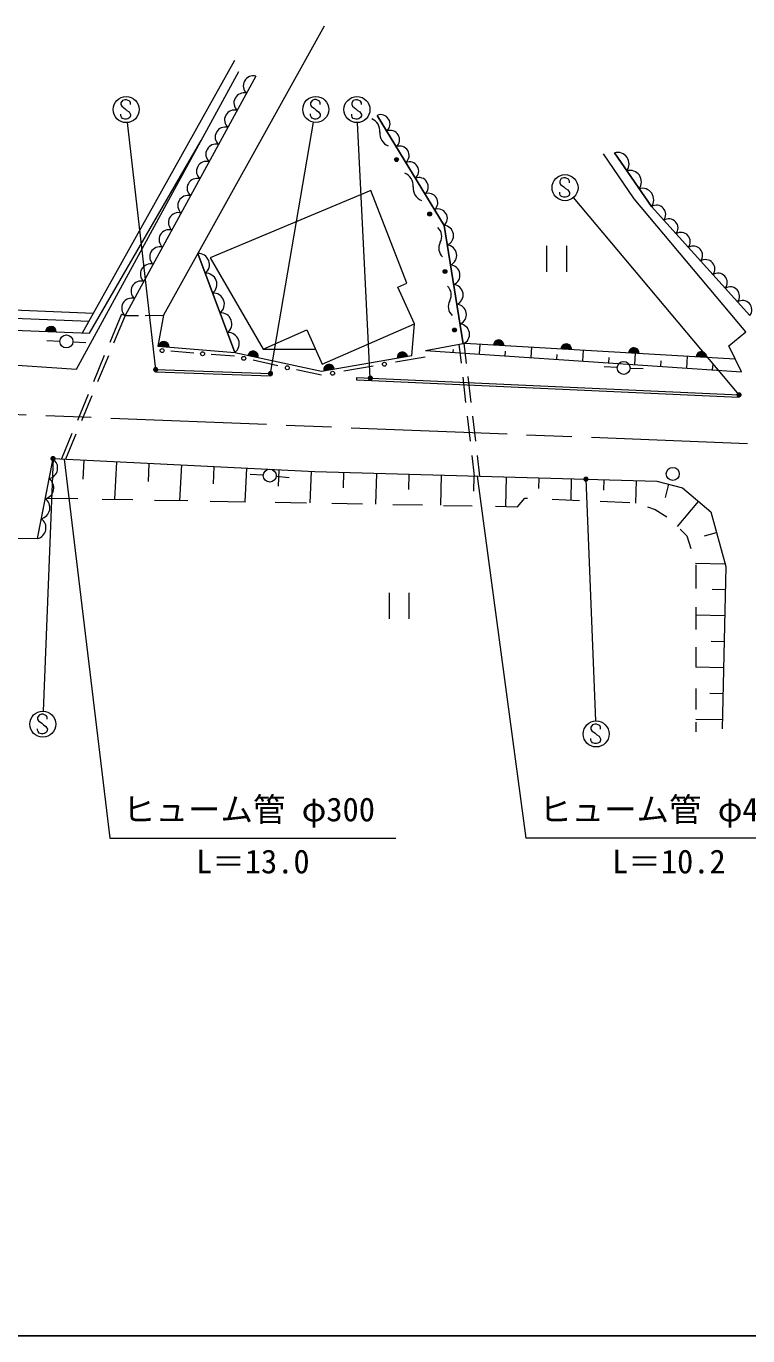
# Model space of a CAD drawing. Units: millimetres, scale not verified. Extents: x 40000 to 680000, y 20000 to 380000.
# Drawn here: x 382616 to 438119, y 205000 to 305649 of the extents above; entities that cross this region are included whole.
import ezdxf
from ezdxf.enums import TextEntityAlignment as Align

# ---------------------------------------------------------------- set-up
doc = ezdxf.new("R2010")
doc.units = ezdxf.units.MM
doc.header["$LTSCALE"] = 1000
doc.linetypes.add('CHAIN', pattern=[18.5, 12, -1.5, 3.5, -1.5])
for name, color, linetype, lineweight in [('M-TTL', 7, 'Continuous', 13), ('M-TTL-BAND', 7, 'Continuous', 25), ('M-TTL-FRAM', 7, 'Continuous', 13), ('M-TTL-LINE', 7, 'Continuous', 50)]:
    doc.layers.add(name, color=color, linetype=linetype, lineweight=lineweight)
doc.styles.add('ＭＳ ゴシック', font='')
doc.styles.get('ＭＳ ゴシック').set_extended_font_data('MS Gothic')

# ---------------------------------------------------------------- blocks, each defined once
blk = doc.blocks.new('filled_dot')
at = {"color": 0, "linetype": 'Continuous', "lineweight": -2, "const_width": 1.25}
blk.add_lwpolyline([(-0.625, 0, 1), (0.625, 0, 1)], format="xyb", close=True, dxfattribs=at)

msp = doc.modelspace()

# ---------------------------------------------------------------- linework, layer by layer
at = {"layer": 'M-TTL'}
for p, q in [((405527, 305649), (393167, 283432)), ((386948, 282084), (398659, 303048)), ((386482, 279300), (398969, 302177)), ((400288, 301805), (390225, 283407)), ((400288, 301805), (390225, 283407)), ((409616, 298798), (414760, 290343)), ((414760, 290343), (409616, 298798)), ((387479, 282063), (396067, 296861)), ((427864, 295917), (430701, 291779)), ((430701, 291779), (427864, 295917)), ((429384, 292389), (427013, 295841)), ((409131, 293034), (396762, 287857)), ((411882, 285907), (409131, 293034)), ((437968, 282155), (429384, 292389)), ((438270, 283410), (430701, 291779)), ((414760, 290343), (416238, 281241)), ((416238, 281241), (414760, 290343)), ((395808, 288181), (398677, 280579)), ((398677, 280579), (395808, 288181)), ((396762, 287857), (400834, 280817)), ((422673, 286777), (422673, 288777)), ((424173, 288777), (424173, 286777)), ((318121, 286447), (387787, 283586)), ((411210, 285604), (411882, 285907)), ((318240, 285731), (387454, 282990)), ((412493, 282767), (411210, 285604)), ((318824, 284740), (387479, 282063)), ((389947, 283519), (389040, 281331)), ((390225, 283407), (389344, 281281)), ((389947, 283519), (390225, 283407)), ((390225, 283407), (391257, 283416)), ((391771, 283420), (393167, 283432)), ((393167, 283432), (392751, 281048)), ((400834, 280817), (404192, 282312)), ((404192, 282312), (405383, 279669)), ((405383, 279669), (412493, 282767)), ((412278, 280330), (412493, 282767)), ((436647, 281075), (437968, 282155)), ((360101, 281023), (386482, 279300)), ((385208, 281429), (384208, 281459)), ((386208, 281399), (387208, 281349)), ((392751, 281048), (398677, 280579)), ((400834, 280817), (404863, 280822)), ((413339, 280736), (416359, 281285)), ((415459, 280610), (415473, 280814)), ((415893, 281200), (416062, 279758)), ((416285, 281289), (416468, 279726)), ((416359, 281285), (437145, 280078)), ((417505, 281218), (417454, 280458)), ((421444, 280188), (421498, 280986)), ((437638, 279094), (436647, 281075)), ((388625, 280330), (387792, 278318)), ((388945, 280318), (388115, 278315)), ((395518, 280528), (393739, 280668)), ((398633, 280281), (396853, 280422)), ((398677, 280579), (405337, 279131)), ((401982, 279553), (400068, 279969)), ((405337, 279131), (412278, 280330)), ((413298, 280219), (411022, 279821)), ((413339, 280736), (437638, 279094)), ((419449, 280323), (419473, 280681)), ((423440, 280053), (423465, 280430)), ((425435, 279918), (425492, 280755)), ((427431, 279783), (427458, 280180)), ((429426, 279649), (429485, 280523)), ((431422, 279514), (431450, 279929)), ((433417, 279379), (433479, 280291)), ((392569, 279056), (392576, 279256)), ((401403, 278758), (392569, 279056)), ((392576, 279256), (401410, 278958)), ((401410, 278958), (401403, 278758)), ((405330, 278825), (403417, 279241)), ((409314, 279522), (407038, 279124)), ((428068, 279409), (427068, 279459)), ((429068, 279369), (430068, 279329)), ((435413, 279244), (435442, 279678)), ((408037, 278449), (408046, 278648)), ((437432, 277121), (408037, 278449)), ((408046, 278648), (437441, 277320)), ((416189, 278668), (416416, 276740)), ((416586, 278720), (416818, 276741)), ((387391, 277351), (386555, 275335)), ((387671, 277242), (386874, 275320)), ((437441, 277320), (437432, 277121)), ((416540, 275675), (416767, 273745)), ((416944, 275669), (417167, 273766)), ((386141, 274334), (385334, 272387)), ((386445, 274285), (385652, 272371)), ((383484, 266269), (384684, 272419)), ((383484, 266269), (384680, 272399)), ((384684, 272419), (404826, 271413)), ((386992, 270831), (387066, 272300)), ((389563, 272176), (389418, 269288)), ((392060, 272051), (391990, 270656)), ((394556, 271926), (394420, 269196)), ((397053, 271801), (396987, 270481)), ((416894, 272656), (417080, 271076)), ((417298, 272647), (417484, 271065)), ((399550, 271677), (399422, 269105)), ((400848, 271139), (399848, 271199)), ((401848, 271059), (402838, 270969)), ((402047, 271552), (401985, 270306)), ((404544, 271421), (404423, 269013)), ((404826, 271413), (431116, 270690)), ((407016, 270158), (407049, 271352)), ((409548, 271283), (409483, 268921)), ((412047, 271215), (412014, 270037)), ((414546, 271146), (414482, 268829)), ((417045, 271077), (417013, 269917)), ((419544, 271009), (419482, 268738)), ((422043, 270940), (422020, 270120)), ((424542, 270871), (424497, 269232)), ((427041, 270802), (427019, 269997)), ((429540, 270734), (429492, 268980)), ((431116, 270690), (433086, 270167)), ((431779, 269421), (432050, 270442)), ((433086, 270167), (435274, 268321)), ((384226, 269383), (386600, 269339)), ((388462, 269305), (390816, 269262)), ((392484, 269232), (395037, 269185)), ((396763, 269153), (399485, 269104)), ((401754, 269062), (404171, 269018)), ((406112, 268982), (408496, 268939)), ((410805, 268897), (413100, 268855)), ((414714, 268825), (416918, 268785)), ((418718, 268752), (420412, 268721)), ((420412, 268721), (420971, 269382)), ((420971, 269382), (421166, 269374)), ((423062, 269293), (425181, 269203)), ((426756, 269136), (429038, 269039)), ((432715, 267192), (434336, 269113)), ((430394, 268703), (430996, 268517)), ((430996, 268517), (431900, 267929)), ((435274, 268321), (436424, 264118)), ((432915, 266995), (433439, 266482)), ((434775, 266487), (435707, 266741)), ((379084, 266344), (383484, 266269)), ((433439, 266482), (433742, 265495)), ((434083, 264381), (436367, 264329)), ((434126, 264243), (434126, 262421)), ((436424, 264118), (436138, 251637)), ((410548, 260102), (410548, 262102)), ((412048, 262102), (412048, 260102)), ((436383, 262328), (435384, 262351)), ((434126, 261002), (434126, 259293)), ((436338, 260328), (434126, 260379)), ((434126, 257927), (434126, 256377)), ((436292, 258329), (435292, 258352)), ((436246, 256329), (434126, 256378)), ((434126, 254747), (434126, 253144)), ((436200, 254330), (435200, 254353)), ((436154, 252330), (434126, 252377)), ((434126, 252172), (434126, 251419))]:
    msp.add_line(p, q, dxfattribs=at)
for centre, radius in [((411099, 295399), 150), ((411099, 295399), 100), ((411099, 295399), 50), ((413646, 291213), 150), ((413646, 291213), 100), ((413646, 291213), 50), ((414830, 286794), 150), ((414830, 286794), 100), ((414830, 286794), 50), ((385708, 281418), 500), ((415560, 282297), 150), ((415560, 282297), 100), ((415560, 282297), 50), ((393071, 280721), 150), ((396186, 280475), 150), ((399351, 280125), 150), ((410168, 279671), 150), ((428570, 279385), 500), ((402699, 279397), 150), ((406184, 278974), 150), ((401345, 271109), 500), ((432351, 271240), 500)]:
    msp.add_circle(centre, radius, dxfattribs=at)
for centre, radius, start, end in [((400076, 301067), 767, 73.92367, 228.72037), ((399357, 299753), 767, 73.92367, 228.72037), ((398638, 298439), 767, 73.92367, 228.72037), ((408791, 297579), 1038, 355.14971, 67.48577), ((409884, 298134), 716, 310.67409, 111.96139), ((397919, 297125), 767, 73.92367, 228.72037), ((410859, 297404), 1038, 175.14971, 247.48577), ((410619, 296926), 716, 310.67409, 111.96139), ((397201, 295811), 767, 73.92367, 228.72037), ((411353, 295718), 716, 310.67409, 111.96139), ((428103, 295068), 883, 323.12161, 105.75637), ((396482, 294497), 767, 73.92367, 228.72037), ((412088, 294510), 716, 310.67409, 111.96139), ((395763, 293182), 767, 73.92367, 228.72037), ((411338, 293394), 1038, 355.14971, 67.48577), ((412823, 293302), 716, 310.67409, 111.96139), ((429049, 293688), 883, 323.12161, 105.75637), ((413406, 293218), 1038, 175.14971, 247.48577), ((429995, 292309), 883, 323.12161, 105.75637), ((395044, 291868), 767, 73.92367, 228.72037), ((413558, 292094), 716, 310.67409, 111.96139), ((431089, 291179), 714, 321.34396, 122.90388), ((394325, 290554), 767, 73.92367, 228.72037), ((414293, 290886), 716, 310.67409, 111.96139), ((393607, 289240), 767, 73.92367, 228.72037), ((413672, 289490), 911, 330.51837, 47.92498), ((414694, 289554), 792, 293.25199, 85.19136), ((432035, 290133), 714, 321.34396, 122.90388), ((415258, 288594), 911, 150.51837, 227.92498), ((432981, 289087), 714, 321.34396, 122.90388), ((392888, 287926), 767, 73.92367, 228.72037), ((395861, 287332), 850, 307.78746, 93.56098), ((414940, 288037), 792, 293.25199, 85.19136), ((433928, 288041), 714, 321.34396, 122.90388), ((392169, 286612), 767, 73.92367, 228.72037), ((415186, 286520), 792, 293.25199, 85.19136), ((434874, 286995), 714, 321.34396, 122.90388), ((391450, 285298), 767, 73.92367, 228.72037), ((396435, 285812), 850, 307.78746, 93.56098), ((435820, 285949), 714, 321.34396, 122.90388), ((397009, 284291), 850, 307.78746, 93.56098), ((414402, 284993), 911, 330.51837, 47.92498), ((415433, 285003), 792, 293.25199, 85.19136), ((436766, 284902), 714, 321.34396, 122.90388), ((390731, 283983), 767, 73.92367, 228.72037), ((415988, 284097), 911, 150.51837, 227.92498), ((415679, 283486), 792, 293.25199, 85.19136), ((437712, 283856), 714, 321.34396, 122.90388), ((397582, 282771), 850, 307.78746, 93.56098), ((384515, 282179), 400, 357.76688, 177.76688), ((384515, 282179), 400, 357.76688, 177.76688), ((384515, 282179), 350, 357.76688, 177.76688), ((384515, 282179), 300, 357.76688, 177.76688), ((384515, 282179), 250, 357.76688, 177.76688), ((384515, 282179), 200, 357.76688, 177.76688), ((384515, 282179), 150, 357.76688, 177.76688), ((384515, 282179), 100, 357.76688, 177.76688), ((384515, 282179), 50, 357.76688, 177.76688), ((398156, 281251), 850, 307.78746, 93.56098), ((415925, 281969), 792, 293.25199, 85.19136), ((393209, 281012), 400, 355.47436, 175.47436), ((393209, 281012), 400, 355.47436, 175.47436), ((393209, 281012), 350, 355.47436, 175.47436), ((393209, 281012), 300, 355.47436, 175.47436), ((393209, 281012), 250, 355.47436, 175.47436), ((393209, 281012), 200, 355.47436, 175.47436), ((393209, 281012), 150, 355.47436, 175.47436), ((393209, 281012), 100, 355.47436, 175.47436), ((393209, 281012), 50, 355.47436, 175.47436), ((418957, 281134), 400, 356.67816, 176.67816), ((418957, 281134), 400, 356.67816, 176.67816), ((418957, 281134), 350, 356.67816, 176.67816), ((418957, 281134), 300, 356.67816, 176.67816), ((418957, 281134), 250, 356.67816, 176.67816), ((418957, 281134), 200, 356.67816, 176.67816), ((418957, 281134), 150, 356.67816, 176.67816), ((418957, 281134), 100, 356.67816, 176.67816), ((418957, 281134), 50, 356.67816, 176.67816), ((424154, 280832), 400, 356.67816, 176.67816), ((424154, 280832), 400, 356.67816, 176.67816), ((424154, 280832), 350, 356.67816, 176.67816), ((424154, 280832), 300, 356.67816, 176.67816), ((424154, 280832), 250, 356.67816, 176.67816), ((424154, 280832), 200, 356.67816, 176.67816), ((424154, 280832), 150, 356.67816, 176.67816), ((424154, 280832), 100, 356.67816, 176.67816), ((424154, 280832), 50, 356.67816, 176.67816), ((429350, 280531), 400, 356.67816, 176.67816), ((429350, 280531), 400, 356.67816, 176.67816), ((429350, 280531), 350, 356.67816, 176.67816), ((429350, 280531), 300, 356.67816, 176.67816), ((400070, 280276), 400, 347.73163, 167.73163), ((400070, 280276), 400, 347.73163, 167.73163), ((400070, 280276), 350, 347.73163, 167.73163), ((400070, 280276), 300, 347.73163, 167.73163), ((400070, 280276), 250, 347.73163, 167.73163), ((400070, 280276), 200, 347.73163, 167.73163), ((400070, 280276), 150, 347.73163, 167.73163), ((400070, 280276), 100, 347.73163, 167.73163), ((400070, 280276), 50, 347.73163, 167.73163), ((411554, 280205), 400, 9.80609, 189.80609), ((411554, 280205), 400, 9.80609, 189.80609), ((411554, 280205), 350, 9.80609, 189.80609), ((411554, 280205), 300, 9.80609, 189.80609), ((411554, 280205), 250, 9.80609, 189.80609), ((411554, 280205), 200, 9.80609, 189.80609), ((411554, 280205), 150, 9.80609, 189.80609), ((411554, 280205), 100, 9.80609, 189.80609), ((411554, 280205), 50, 9.80609, 189.80609), ((429350, 280531), 250, 356.67816, 176.67816), ((429350, 280531), 200, 356.67816, 176.67816), ((429350, 280531), 150, 356.67816, 176.67816), ((429350, 280531), 100, 356.67816, 176.67816), ((429350, 280531), 50, 356.67816, 176.67816), ((434547, 280229), 400, 356.67816, 176.67816), ((434547, 280229), 400, 356.67816, 176.67816), ((434547, 280229), 350, 356.67816, 176.67816), ((434547, 280229), 300, 356.67816, 176.67816), ((434547, 280229), 250, 356.67816, 176.67816), ((434547, 280229), 200, 356.67816, 176.67816), ((434547, 280229), 150, 356.67816, 176.67816), ((434547, 280229), 100, 356.67816, 176.67816), ((434547, 280229), 50, 356.67816, 176.67816), ((405909, 279266), 400, 9.80609, 189.80609), ((405909, 279266), 400, 9.80609, 189.80609), ((405909, 279266), 350, 9.80609, 189.80609), ((405909, 279266), 300, 9.80609, 189.80609), ((405909, 279266), 250, 9.80609, 189.80609), ((405909, 279266), 200, 9.80609, 189.80609), ((405909, 279266), 150, 9.80609, 189.80609), ((405909, 279266), 100, 9.80609, 189.80609), ((405909, 279266), 50, 9.80609, 189.80609), ((384178, 271702), 860, 283.68644, 54.23168), ((383879, 270169), 860, 283.68644, 54.23168), ((383580, 268637), 860, 283.68644, 54.23168), ((383281, 267104), 860, 283.68644, 54.23168)]:
    msp.add_arc(centre, radius, start, end, dxfattribs=at)
at = {"layer": 'M-TTL-BAND'}
msp.add_line((40000, 205000), (579000, 205000), dxfattribs=at)
at = {"layer": 'M-TTL-FRAM'}
for p, q in [((390021, 299936), (389897, 299752)), ((390213, 300002), (390021, 299936)), ((390334, 299999), (390213, 300002)), ((390585, 299881), (390334, 299999)), ((404605, 299950), (404482, 299766)), ((404798, 300016), (404605, 299950)), ((404919, 300013), (404798, 300016)), ((405169, 299895), (404919, 300013)), ((407774, 299936), (407651, 299751)), ((407967, 300001), (407774, 299936)), ((408088, 299999), (407967, 300001)), ((408338, 299880), (408088, 299999)), ((389897, 299752), (389900, 299620)), ((389900, 299620), (389963, 299491)), ((389963, 299491), (390219, 299309)), ((390219, 299309), (390348, 299178)), ((390348, 299178), (390527, 299062)), ((390527, 299062), (390653, 298862)), ((390648, 299749), (390585, 299881)), ((390648, 299620), (390648, 299749)), ((404482, 299766), (404484, 299634)), ((404484, 299634), (404547, 299505)), ((404547, 299505), (404803, 299323)), ((404803, 299323), (404932, 299192)), ((404932, 299192), (405111, 299076)), ((405111, 299076), (405237, 298876)), ((405232, 299763), (405169, 299895)), ((405232, 299634), (405232, 299763)), ((407651, 299751), (407653, 299620)), ((407653, 299620), (407716, 299491)), ((407716, 299491), (407972, 299309)), ((407972, 299309), (408101, 299177)), ((408101, 299177), (408280, 299061)), ((408280, 299061), (408406, 298861)), ((408401, 299749), (408338, 299880)), ((408401, 299620), (408401, 299749)), ((389900, 298772), (389897, 298893)), ((389939, 298669), (389900, 298772)), ((390024, 298559), (389939, 298669)), ((390211, 298498), (390024, 298559)), ((390345, 298498), (390211, 298498)), ((390445, 298527), (390345, 298498)), ((392576, 279256), (390418, 298245)), ((390587, 298619), (390445, 298527)), ((390648, 298751), (390587, 298619)), ((390653, 298862), (390648, 298751)), ((401410, 278958), (404720, 298267)), ((404484, 298786), (404482, 298907)), ((404524, 298683), (404484, 298786)), ((404608, 298573), (404524, 298683)), ((404795, 298512), (404608, 298573)), ((404929, 298512), (404795, 298512)), ((405029, 298541), (404929, 298512)), ((405172, 298633), (405029, 298541)), ((405232, 298765), (405172, 298633)), ((405237, 298876), (405232, 298765)), ((407653, 298772), (407651, 298893)), ((407693, 298669), (407653, 298772)), ((407777, 298558), (407693, 298669)), ((407964, 298498), (407777, 298558)), ((408098, 298498), (407964, 298498)), ((408198, 298527), (408098, 298498)), ((409084, 278602), (408107, 298240)), ((408340, 298619), (408198, 298527)), ((408401, 298751), (408340, 298619)), ((408406, 298861), (408401, 298751)), ((423774, 293936), (423651, 293751)), ((423967, 294001), (423774, 293936)), ((424088, 293999), (423967, 294001)), ((424338, 293880), (424088, 293999)), ((423651, 293751), (423653, 293620)), ((423653, 292772), (423651, 292893)), ((423653, 293620), (423716, 293491)), ((423716, 293491), (423972, 293309)), ((423972, 293309), (424101, 293177)), ((424101, 293177), (424280, 293061)), ((424280, 293061), (424406, 292861)), ((424401, 293749), (424338, 293880)), ((424401, 293620), (424401, 293749)), ((423693, 292669), (423653, 292772)), ((423777, 292558), (423693, 292669)), ((423964, 292498), (423777, 292558)), ((424098, 292498), (423964, 292498)), ((424198, 292527), (424098, 292498)), ((424340, 292619), (424198, 292527)), ((424401, 292751), (424340, 292619)), ((424406, 292861), (424401, 292751)), ((437441, 277320), (424701, 292473)), ((384681, 272419), (383933, 253006)), ((385542, 272376), (389058, 243239)), ((417295, 271070), (421058, 243239)), ((425670, 270840), (426411, 252254)), ((383612, 252703), (383488, 252519)), ((383804, 252769), (383612, 252703)), ((383925, 252766), (383804, 252769)), ((384175, 252648), (383925, 252766)), ((384238, 252516), (384175, 252648)), ((383488, 252519), (383490, 252387)), ((383490, 251539), (383488, 251660)), ((383490, 252387), (383554, 252258)), ((383554, 252258), (383809, 252076)), ((383809, 252076), (383938, 251945)), ((383938, 251945), (384117, 251829)), ((384117, 251829), (384244, 251629)), ((384238, 252387), (384238, 252516)), ((384244, 251629), (384238, 251518)), ((426168, 251951), (426044, 251767)), ((426044, 251767), (426046, 251635)), ((426046, 251635), (426110, 251506)), ((426360, 252017), (426168, 251951)), ((426481, 252015), (426360, 252017)), ((426731, 251896), (426481, 252015)), ((426794, 251764), (426731, 251896)), ((426794, 251635), (426794, 251764)), ((383530, 251437), (383490, 251539)), ((383614, 251326), (383530, 251437)), ((383801, 251265), (383614, 251326)), ((383935, 251265), (383801, 251265)), ((384035, 251294), (383935, 251265)), ((384178, 251387), (384035, 251294)), ((384238, 251518), (384178, 251387)), ((426046, 250787), (426044, 250908)), ((426086, 250685), (426046, 250787)), ((426170, 250574), (426086, 250685)), ((426110, 251506), (426365, 251325)), ((426365, 251325), (426494, 251193)), ((426494, 251193), (426673, 251077)), ((426734, 250635), (426591, 250542)), ((426673, 251077), (426800, 250877)), ((426794, 250766), (426734, 250635)), ((426800, 250877), (426794, 250766)), ((426357, 250513), (426170, 250574)), ((426491, 250513), (426357, 250513)), ((426591, 250542), (426491, 250513)), ((389058, 243239), (411058, 243239)), ((443058, 243239), (421058, 243239))]:
    msp.add_line(p, q, dxfattribs=at)
for centre in [(390305, 299239), (404889, 299253), (408058, 299239), (424058, 293239), (383895, 252006), (426451, 251254)]:
    msp.add_circle(centre, 1000, dxfattribs=at)
at = {"layer": 'M-TTL-LINE', "color": 2, "linetype": 'CHAIN', "lineweight": 13}
msp.add_line((370637, 276266), (468559, 272362), dxfattribs=at)

# ---------------------------------------------------------------- block references
at = {"layer": 'M-TTL-FRAM', "xscale": 160, "yscale": 160}
for p, rotation in [((392576, 279256), 96.5), ((401410, 278958), 80.3), ((409084, 278602), 92.8), ((437441, 277320), 130.1), ((384681, 272419), 267.8), ((425670, 270840), 272.3)]:
    msp.add_blockref('filled_dot', p, dxfattribs=dict(at, rotation=rotation))

# ---------------------------------------------------------------- texts
at = {"layer": 'M-TTL-FRAM', "style": 'ＭＳ ゴシック'}
for s, p in [('ヒューム管 φ300', (390058, 243989)), ('ヒューム管 φ400', (422058, 243989)), ('L＝13.0', (395683, 239989)), ('L＝10.2', (427683, 239989))]:
    msp.add_text(s, height=1833, dxfattribs=at).set_placement(p, align=Align.BOTTOM_LEFT)

doc.saveas('drawing.dxf')
